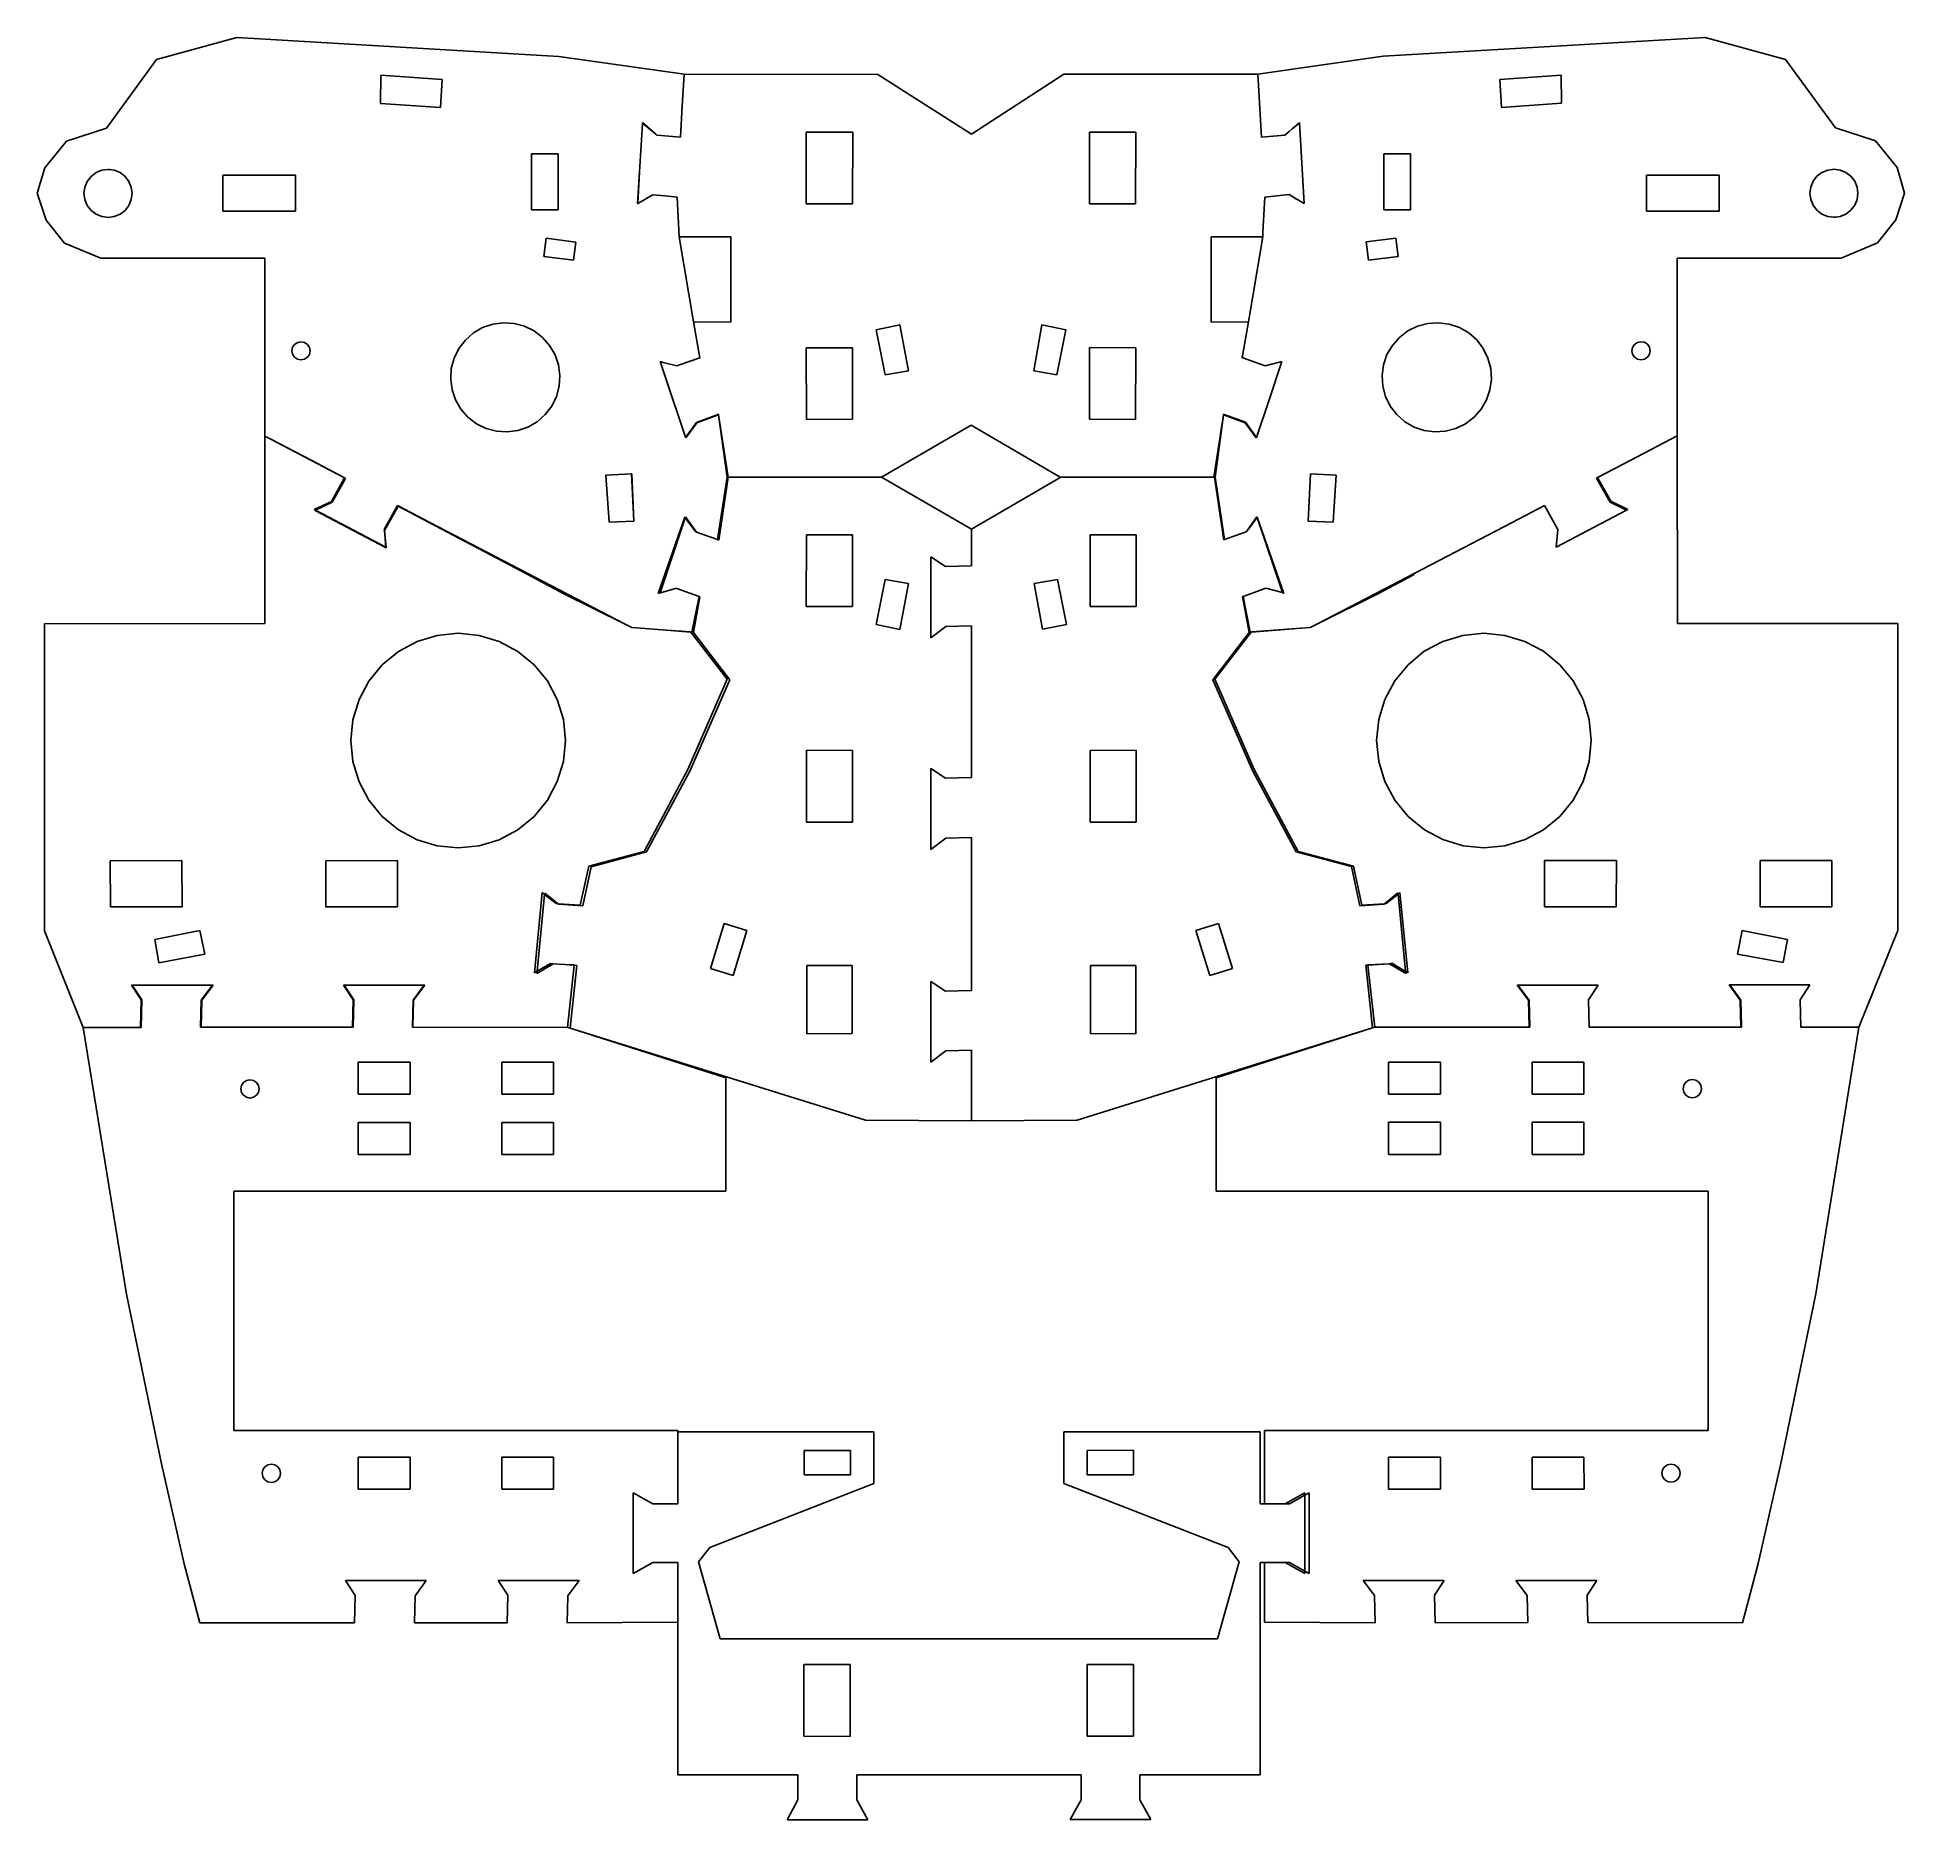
# Model space of a CAD drawing. Extents: x -230 to 80, y -158 to 138.
import ezdxf

# ---------------------------------------------------------------- set-up
doc = ezdxf.new("R2010")
doc.units = 0
doc.layers.get('0').update_dxf_attribs({"linetype": 'CONTINUOUS'})

msp = doc.modelspace()

# ---------------------------------------------------------------- linework, layer by layer
for p, q in [((-210.62, 134.59), (-197.27, 138.26)), ((-143.73, 135.11), (-197.27, 138.26)), ((-6.67, 135.12), (46.86, 138.27)), ((46.86, 138.27), (60.21, 134.61)), ((-210.62, 134.59), (-218.97, 123.18)), ((-122.91, 132.13), (-143.73, 135.11)), ((-27.49, 132.13), (-6.67, 135.12)), ((68.57, 123.2), (60.21, 134.61)), ((-173.38, 127.29), (-173.32, 131.97)), ((-173.32, 131.97), (-163.13, 131.25)), ((-163.4, 126.6), (-163.13, 131.25)), ((-123.2, 126.89), (-122.91, 132.09)), ((-90.68, 132.12), (-122.91, 132.13)), ((-122.91, 132.13), (-122.91, 132.09)), ((-75.13, 122.19), (-90.68, 132.12)), ((-75.13, 122.19), (-59.74, 132.13)), ((-27.49, 132.13), (-59.74, 132.13)), ((-27.49, 132.13), (-26.92, 121.65)), ((22.92, 131.98), (12.72, 131.26)), ((12.72, 131.26), (12.99, 126.61)), ((22.98, 127.3), (22.92, 131.98)), ((12.99, 126.61), (22.98, 127.3)), ((-163.4, 126.6), (-173.38, 127.29)), ((-123.2, 126.89), (-123.5, 121.65)), ((-225.62, 121.03), (-218.97, 123.18)), ((-130.3, 115.88), (-129.81, 123.91)), ((-129.8, 124.09), (-129.83, 124.05)), ((-129.83, 124.05), (-129.8, 124.02)), ((-129.81, 123.91), (-129.8, 124.02)), ((-129.8, 124.02), (-129.8, 124.09)), ((-127.6, 122.17), (-129.8, 124.09)), ((-127.6, 122.17), (-129.8, 124.02)), ((-127.42, 122.02), (-127.6, 122.17)), ((-127.42, 122.02), (-127.4, 121.99)), ((-127.4, 121.99), (-123.5, 121.65)), ((-102.6, 122.49), (-94.84, 122.49)), ((-102.59, 110.56), (-102.6, 122.49)), ((-94.91, 110.59), (-94.84, 122.49)), ((-55.51, 110.59), (-55.5, 122.51)), ((-55.5, 122.51), (-47.82, 122.49)), ((-47.83, 110.56), (-47.82, 122.49)), ((-26.92, 121.65), (-24.96, 121.82)), ((-24.96, 121.82), (-22.99, 122.03)), ((-24.96, 121.82), (-23.01, 122)), ((-23.01, 122), (-22.99, 122.03)), ((-22.99, 122.03), (-22.28, 122.63)), ((-22.28, 122.63), (-21.81, 123.05)), ((-21.81, 123.05), (-20.6, 124.04)), ((-20.6, 124.04), (-20.61, 124.1)), ((-19.78, 110.63), (-20.6, 124.04)), ((68.57, 123.2), (75.21, 121.05)), ((-229.21, 116.58), (-225.62, 121.03)), ((-148.27, 118.89), (-143.86, 118.89)), ((-148.27, 118.89), (-148.27, 109.6)), ((-143.86, 118.89), (-143.86, 109.6)), ((-2.13, 118.89), (-6.54, 118.89)), ((-6.54, 109.6), (-6.54, 118.89)), ((-2.13, 118.89), (-2.13, 109.6)), ((75.21, 121.05), (78.81, 116.6)), ((-229.21, 116.58), (-230.45, 112.35)), ((-222.15, 114.32), (-221.51, 115.14)), ((-221.51, 115.14), (-220.69, 115.78)), ((-220.69, 115.78), (-219.72, 116.18)), ((-219.72, 116.18), (-218.69, 116.32)), ((-218.69, 116.32), (-218.43, 116.27)), ((-218.43, 116.27), (-217.65, 116.18)), ((-217.65, 116.18), (-216.69, 115.78)), ((-216.69, 115.78), (-215.86, 115.14)), ((-215.86, 115.14), (-215.22, 114.32)), ((-199.6, 115.33), (-187.51, 115.33)), ((-199.6, 109.37), (-199.6, 115.33)), ((-187.51, 109.38), (-187.51, 115.33)), ((-130.65, 110.62), (-130.3, 115.88)), ((-130.3, 115.88), (-130.62, 110.63)), ((37.11, 115.35), (37.11, 109.39)), ((49.2, 115.35), (37.11, 115.35)), ((49.2, 109.39), (49.2, 115.35)), ((64.82, 114.34), (65.45, 115.16)), ((65.45, 115.16), (66.28, 115.8)), ((66.28, 115.8), (67.25, 116.2)), ((67.25, 116.2), (68.03, 116.29)), ((68.03, 116.29), (68.28, 116.34)), ((68.28, 116.34), (69.32, 116.2)), ((69.32, 116.2), (70.28, 115.8)), ((70.28, 115.8), (71.11, 115.16)), ((71.11, 115.16), (71.75, 114.34)), ((80.04, 112.37), (78.81, 116.6)), ((-228.98, 107.88), (-230.45, 112.35)), ((-222.69, 112.32), (-222.55, 113.35)), ((-222.55, 111.28), (-222.69, 112.32)), ((-222.55, 113.35), (-222.15, 114.32)), ((-215.22, 114.32), (-214.82, 113.35)), ((-214.82, 113.35), (-214.69, 112.32)), ((-214.69, 112.32), (-214.82, 111.28)), ((-128.1, 112.1), (-130.62, 110.63)), ((-128.1, 112.1), (-126.08, 111.91)), ((-126.08, 111.91), (-124.07, 111.72)), ((-24.33, 111.92), (-26.34, 111.72)), ((-24.33, 111.92), (-22.32, 112.11)), ((-22.32, 112.11), (-21.05, 111.37)), ((64.28, 112.34), (64.42, 113.37)), ((64.42, 111.3), (64.28, 112.34)), ((64.42, 113.37), (64.82, 114.34)), ((71.75, 114.34), (72.15, 113.37)), ((72.15, 113.37), (72.28, 112.34)), ((72.28, 112.34), (72.15, 111.3)), ((80.04, 112.37), (78.58, 107.9)), ((-222.15, 110.32), (-222.55, 111.28)), ((-221.51, 109.49), (-222.15, 110.32)), ((-220.68, 108.85), (-221.51, 109.49)), ((-219.72, 108.45), (-220.68, 108.85)), ((-216.68, 108.85), (-217.65, 108.45)), ((-215.86, 109.49), (-216.68, 108.85)), ((-215.22, 110.32), (-215.86, 109.49)), ((-214.82, 111.28), (-215.22, 110.32)), ((-187.51, 109.38), (-199.6, 109.37)), ((-143.86, 109.6), (-148.27, 109.6)), ((-130.62, 110.63), (-130.65, 110.62)), ((-123.7, 105.07), (-124.07, 111.72)), ((-102.59, 110.56), (-94.91, 110.59)), ((-47.83, 110.56), (-55.51, 110.59)), ((-26.66, 105.85), (-26.34, 111.72)), ((-21.05, 111.37), (-21.02, 111.35)), ((-19.78, 110.63), (-21.02, 111.35)), ((-6.54, 109.6), (-2.13, 109.6)), ((37.11, 109.39), (49.2, 109.39)), ((64.82, 110.34), (64.42, 111.3)), ((65.46, 109.51), (64.82, 110.34)), ((66.28, 108.87), (65.46, 109.51)), ((67.25, 108.47), (66.28, 108.87)), ((70.28, 108.87), (69.32, 108.47)), ((71.11, 109.51), (70.28, 108.87)), ((71.75, 110.34), (71.11, 109.51)), ((72.15, 111.3), (71.75, 110.34)), ((-225.92, 104.05), (-228.98, 107.88)), ((-218.94, 108.36), (-219.72, 108.45)), ((-218.68, 108.32), (-218.94, 108.36)), ((-217.65, 108.45), (-218.68, 108.32)), ((-26.68, 105.36), (-26.66, 105.85)), ((68.28, 108.34), (67.25, 108.47)), ((68.54, 108.38), (68.28, 108.34)), ((69.32, 108.47), (68.54, 108.38)), ((78.58, 107.9), (75.52, 104.07)), ((-219.87, 101.55), (-225.92, 104.05)), ((-145.86, 104.86), (-146.24, 101.84)), ((-140.92, 104.23), (-145.86, 104.86)), ((-141.3, 101.19), (-140.92, 104.23)), ((-123.7, 105.07), (-115.16, 105.08)), ((-121.33, 90.96), (-123.7, 105.07)), ((-115.16, 90.92), (-115.16, 105.08)), ((-35.25, 105.09), (-26.7, 105.08)), ((-35.25, 90.93), (-35.25, 105.09)), ((-29.06, 90.96), (-26.7, 105.08)), ((-26.7, 105.08), (-26.68, 105.36)), ((-4.54, 104.86), (-9.48, 104.24)), ((-9.48, 104.24), (-9.1, 101.19)), ((-4.54, 104.86), (-4.16, 101.85)), ((75.52, 104.07), (69.47, 101.57)), ((-219.87, 101.55), (-192.64, 101.56)), ((-192.64, 71.97), (-192.64, 101.56)), ((-146.24, 101.84), (-141.3, 101.19)), ((-4.16, 101.85), (-9.1, 101.19)), ((42.24, 101.57), (42.24, 71.99)), ((69.47, 101.57), (42.24, 101.57)), ((-156.4, 90), (-154.72, 90.57)), ((-154.72, 90.57), (-152.95, 90.81)), ((-151.17, 90.7), (-152.95, 90.81)), ((-149.45, 90.24), (-151.17, 90.7)), ((-147.85, 89.45), (-149.45, 90.24)), ((-120.27, 84.99), (-121.33, 90.96)), ((-115.16, 90.92), (-121.33, 90.96)), ((-90.98, 89.62), (-87.01, 90.44)), ((-85.62, 82.83), (-87.01, 90.44)), ((-64.78, 82.83), (-63.4, 90.45)), ((-59.43, 89.62), (-63.4, 90.45)), ((-35.25, 90.93), (-29.06, 90.96)), ((-30.08, 85.32), (-29.06, 90.96)), ((-0.95, 90.25), (-2.55, 89.46)), ((0.77, 90.7), (-0.95, 90.25)), ((2.55, 90.82), (0.77, 90.7)), ((4.32, 90.58), (2.55, 90.82)), ((6.01, 90.01), (4.32, 90.58)), ((-188, 86.72), (-187.66, 87.21)), ((-187.66, 87.21), (-187.16, 87.54)), ((-187.16, 87.54), (-186.58, 87.65)), ((-186, 87.52), (-186.58, 87.65)), ((-185.51, 87.19), (-186, 87.52)), ((-185.18, 86.7), (-185.51, 87.19)), ((-160.37, 86.51), (-159.28, 87.93)), ((-159.28, 87.93), (-157.95, 89.11)), ((-157.95, 89.11), (-156.4, 90)), ((-146.43, 88.37), (-147.85, 89.45)), ((-145.26, 87.03), (-146.43, 88.37)), ((-144.36, 85.49), (-145.26, 87.03)), ((-89.46, 82.13), (-90.98, 89.62)), ((-60.95, 82.13), (-59.43, 89.62)), ((-5.14, 87.04), (-6.03, 85.5)), ((-3.96, 88.38), (-5.14, 87.04)), ((-2.55, 89.46), (-3.96, 88.38)), ((7.55, 89.11), (6.01, 90.01)), ((8.89, 87.94), (7.55, 89.11)), ((9.97, 86.52), (8.89, 87.94)), ((35.11, 87.2), (34.79, 86.71)), ((35.6, 87.54), (35.11, 87.2)), ((36.18, 87.66), (35.6, 87.54)), ((36.77, 87.55), (36.18, 87.66)), ((37.26, 87.23), (36.77, 87.55)), ((37.6, 86.74), (37.26, 87.23)), ((-188.12, 86.14), (-188, 86.72)), ((-188.12, 86.14), (-188.01, 85.56)), ((-188.01, 85.56), (-187.68, 85.06)), ((-187.68, 85.06), (-187.19, 84.74)), ((-186.61, 84.62), (-187.19, 84.74)), ((-186.61, 84.62), (-186.03, 84.74)), ((-186.03, 84.74), (-185.53, 85.07)), ((-185.53, 85.07), (-185.2, 85.55)), ((-185.2, 85.55), (-185.07, 86.13)), ((-185.07, 86.13), (-185.18, 86.7)), ((-161.61, 83.19), (-161.15, 84.91)), ((-161.15, 84.91), (-160.37, 86.51)), ((-143.79, 83.8), (-144.36, 85.49)), ((-126.87, 84.34), (-126.4, 84.22)), ((-124.76, 78.02), (-126.87, 84.34)), ((-126.37, 84.21), (-126.4, 84.22)), ((-124.12, 83.62), (-126.37, 84.21)), ((-124.09, 83.63), (-126.37, 84.21)), ((-123.65, 83.79), (-120.27, 84.99)), ((-102.59, 86.64), (-94.92, 86.66)), ((-102.58, 74.71), (-102.59, 86.64)), ((-94.9, 74.75), (-94.92, 86.66)), ((-55.5, 74.75), (-55.49, 86.67)), ((-55.49, 86.67), (-47.82, 86.65)), ((-47.83, 74.72), (-47.82, 86.65)), ((-30.14, 85), (-30.08, 85.32)), ((-30.14, 85), (-26.3, 83.63)), ((-26.3, 83.63), (-25.21, 83.91)), ((-25.64, 78), (-23.5, 84.35)), ((-25.64, 78), (-23.54, 84.34)), ((-25.18, 83.92), (-25.21, 83.91)), ((-25.18, 83.92), (-23.54, 84.34)), ((-23.54, 84.34), (-23.5, 84.35)), ((-6.03, 85.5), (-6.61, 83.81)), ((10.76, 84.92), (9.97, 86.52)), ((11.22, 83.2), (10.76, 84.92)), ((34.79, 86.71), (34.68, 86.14)), ((34.68, 86.14), (34.8, 85.57)), ((34.8, 85.57), (35.13, 85.08)), ((35.13, 85.08), (35.63, 84.75)), ((35.63, 84.75), (36.22, 84.64)), ((36.22, 84.64), (36.8, 84.75)), ((37.29, 85.08), (36.8, 84.75)), ((37.61, 85.57), (37.29, 85.08)), ((37.72, 86.16), (37.6, 86.74)), ((37.72, 86.16), (37.61, 85.57)), ((-161.72, 81.41), (-161.61, 83.19)), ((-161.49, 79.65), (-161.72, 81.41)), ((-143.55, 82.04), (-143.79, 83.8)), ((-143.67, 80.26), (-143.55, 82.04)), ((-124.12, 83.62), (-124.09, 83.63)), ((-124.09, 83.63), (-123.81, 83.73)), ((-123.81, 83.73), (-123.65, 83.79)), ((-89.46, 82.13), (-85.62, 82.83)), ((-60.95, 82.13), (-64.78, 82.83)), ((-6.61, 83.81), (-6.84, 82.04)), ((-6.84, 82.04), (-6.73, 80.26)), ((11.09, 79.65), (11.33, 81.42)), ((11.33, 81.42), (11.22, 83.2)), ((-160.91, 77.96), (-161.49, 79.65)), ((-160.02, 76.42), (-160.91, 77.96)), ((-144.91, 76.94), (-144.12, 78.54)), ((-144.12, 78.54), (-143.67, 80.26)), ((-124.44, 77.06), (-124.76, 78.02)), ((-25.64, 78), (-27.75, 71.73)), ((-6.73, 80.26), (-6.27, 78.54)), ((-6.27, 78.54), (-5.48, 76.94)), ((9.63, 76.43), (10.52, 77.97)), ((10.52, 77.97), (11.09, 79.65)), ((-158.84, 75.08), (-160.02, 76.42)), ((-157.43, 74), (-158.84, 75.08)), ((-147.33, 74.34), (-145.99, 75.52)), ((-145.99, 75.52), (-144.91, 76.94)), ((-124.33, 76.74), (-124.44, 77.06)), ((-122.66, 71.79), (-124.33, 76.74)), ((-120.85, 74.24), (-117.14, 75.59)), ((-120.78, 74.17), (-117.16, 75.5)), ((-117.16, 75.5), (-117.14, 75.59)), ((-115.77, 65.1), (-117.16, 75.5)), ((-115.59, 65.13), (-117.16, 75.5)), ((-102.58, 74.71), (-94.9, 74.75)), ((-55.5, 74.75), (-47.83, 74.72)), ((-34.82, 65.13), (-33.24, 75.5)), ((-34.62, 65.1), (-33.24, 75.5)), ((-29.56, 74.25), (-33.27, 75.6)), ((-33.24, 75.5), (-33.27, 75.6)), ((-33.24, 75.5), (-29.62, 74.18)), ((-5.48, 76.94), (-4.4, 75.53)), ((-4.4, 75.53), (-3.06, 74.35)), ((7.03, 74), (8.45, 75.09)), ((8.45, 75.09), (9.63, 76.43)), ((-192.64, 71.97), (-191.72, 71.49)), ((-192.63, 40.77), (-192.64, 71.97)), ((-184.93, 67.95), (-191.72, 71.49)), ((-191.72, 71.49), (-179.38, 65.01)), ((-155.83, 73.21), (-157.43, 74)), ((-154.1, 72.75), (-155.83, 73.21)), ((-152.33, 72.64), (-154.1, 72.75)), ((-152.33, 72.64), (-150.56, 72.87)), ((-150.56, 72.87), (-148.87, 73.45)), ((-148.87, 73.45), (-147.33, 74.34)), ((-122.65, 71.74), (-122.66, 71.79)), ((-122.65, 71.72), (-122.66, 71.79)), ((-122.65, 71.74), (-120.85, 74.24)), ((-122.62, 71.66), (-122.65, 71.74)), ((-122.65, 71.74), (-122.65, 71.72)), ((-122.62, 71.66), (-120.78, 74.17)), ((-75.2, 73.8), (-90.06, 65.13)), ((-75.2, 73.8), (-60.35, 65.13)), ((-29.62, 74.18), (-27.78, 71.66)), ((-27.75, 71.73), (-29.56, 74.25)), ((-27.78, 71.66), (-27.75, 71.73)), ((-3.06, 74.35), (-1.52, 73.46)), ((-1.52, 73.46), (0.17, 72.88)), ((0.17, 72.88), (1.93, 72.65)), ((1.93, 72.65), (3.71, 72.76)), ((3.71, 72.76), (5.43, 73.22)), ((5.43, 73.22), (7.03, 74)), ((34.53, 67.97), (42.24, 71.99)), ((42.24, 71.99), (42.25, 40.78)), ((-184.93, 67.95), (-179.38, 65.01)), ((-135.39, 57.63), (-135.94, 65.44)), ((-135.91, 65.44), (-135.94, 65.44)), ((-135.91, 65.44), (-131.66, 65.69)), ((-135.39, 57.63), (-135.91, 65.44)), ((-131.66, 65.69), (-131.24, 57.82)), ((-131.61, 65.69), (-131.66, 65.69)), ((-131.61, 65.69), (-131.24, 57.82)), ((-18.74, 65.69), (-19.15, 57.82)), ((-14.49, 65.44), (-18.74, 65.69)), ((-15, 57.63), (-14.49, 65.44)), ((28.98, 65.05), (34.53, 67.97)), ((-181.56, 61.1), (-179.38, 65.01)), ((-181.45, 60.94), (-179.22, 64.93)), ((-179.22, 64.93), (-179.38, 65.01)), ((-117.35, 54.74), (-115.77, 65.1)), ((-117.14, 54.66), (-115.59, 65.13)), ((-115.59, 65.13), (-90.06, 65.13)), ((-75.12, 56.46), (-90.06, 65.13)), ((-75.12, 56.46), (-60.25, 65.13)), ((-60.25, 65.13), (-60.35, 65.13)), ((-60.25, 65.13), (-34.82, 65.13)), ((-34.72, 65.13), (-34.82, 65.13)), ((-33.16, 54.67), (-34.72, 65.13)), ((-33.05, 54.74), (-34.62, 65.1)), ((28.98, 65.05), (28.82, 64.94)), ((28.82, 64.94), (31.06, 60.95)), ((31.17, 61.12), (28.98, 65.05)), ((-184.39, 59.74), (-181.56, 61.1)), ((-184.39, 59.74), (-184.17, 59.63)), ((-184.24, 59.59), (-184.17, 59.63)), ((-184.24, 59.59), (-172.43, 53.37)), ((-184.17, 59.63), (-181.45, 60.94)), ((-172.48, 53.49), (-184.17, 59.63)), ((-172.77, 56.42), (-170.54, 60.4)), ((-172.71, 56.27), (-170.47, 60.28)), ((-170.54, 60.4), (-165.17, 57.58)), ((-148.9, 48.92), (-170.47, 60.28)), ((20.15, 60.41), (14.78, 57.59)), ((20.15, 60.41), (22.38, 56.43)), ((33.78, 59.64), (22.11, 53.51)), ((31.06, 60.95), (33.78, 59.64)), ((34, 59.76), (31.17, 61.12)), ((34, 59.76), (33.78, 59.64)), ((-172.71, 56.27), (-172.77, 56.42)), ((-172.43, 53.37), (-172.71, 56.27)), ((-172.48, 53.49), (-172.71, 56.27)), ((-165.17, 57.58), (-132.8, 40.73)), ((-135.39, 57.63), (-131.24, 57.82)), ((-127.21, 45.8), (-122.8, 58.45)), ((-126.87, 45.91), (-122.71, 58.34)), ((-122.71, 58.34), (-122.8, 58.45)), ((-122.71, 58.34), (-122.65, 58.54)), ((-122.71, 58.34), (-121.02, 56.07)), ((-122.65, 58.54), (-120.85, 56)), ((-121.02, 56.07), (-120.85, 56)), ((-117.35, 54.74), (-120.85, 56)), ((-75.12, 56.46), (-75.12, 50.39)), ((-33.05, 54.74), (-29.45, 56.02)), ((-29.45, 56.02), (-29.43, 56.05)), ((-29.43, 56.05), (-29.37, 56.07)), ((-29.37, 56.07), (-29.36, 56.15)), ((-29.36, 56.15), (-27.65, 58.54)), ((-27.61, 58.43), (-29.36, 56.15)), ((-27.65, 58.54), (-27.61, 58.43)), ((-27.61, 58.43), (-27.6, 58.46)), ((-23.43, 45.92), (-27.61, 58.43)), ((-23.18, 45.8), (-27.6, 58.46)), ((-19.15, 57.82), (-15, 57.63)), ((-17.59, 40.74), (14.78, 57.59)), ((22.11, 53.51), (22.37, 56.35)), ((22.37, 56.35), (22.38, 56.43)), ((-117.14, 54.66), (-117.35, 54.74)), ((-102.59, 43.61), (-102.58, 55.54)), ((-102.58, 55.54), (-94.9, 55.51)), ((-94.91, 43.59), (-94.9, 55.51)), ((-47.72, 55.55), (-55.4, 55.52)), ((-55.4, 55.52), (-55.39, 43.6)), ((-47.71, 43.62), (-47.72, 55.55)), ((-33.16, 54.67), (-33.05, 54.74)), ((-81.89, 51.88), (-81.89, 38.43)), ((-79.43, 50.27), (-81.89, 51.88)), ((-75.12, 50.39), (-79.43, 50.27)), ((-142.92, 45.75), (-148.9, 48.92)), ((-126.03, 46.13), (-124.17, 46.64)), ((-124.17, 46.64), (-124.13, 46.63)), ((-120.42, 45.26), (-124.13, 46.63)), ((-90.97, 40.64), (-89.46, 48.13)), ((-85.62, 47.43), (-89.46, 48.13)), ((-87.01, 39.81), (-85.62, 47.43)), ((-60.84, 48.13), (-64.68, 47.43)), ((-64.68, 47.43), (-63.29, 39.82)), ((-59.33, 40.64), (-60.84, 48.13)), ((-26.18, 46.64), (-28.11, 45.95)), ((-23.43, 45.92), (-26.18, 46.64)), ((-1.49, 48.93), (-7.47, 45.76)), ((-132.8, 40.73), (-142.92, 45.75)), ((-127.21, 45.8), (-126.87, 45.91)), ((-126.87, 45.91), (-126.03, 46.13)), ((-121.61, 39.32), (-120.42, 45.26)), ((-121.34, 39.28), (-120.27, 45.25)), ((-120.27, 45.25), (-120.42, 45.26)), ((-94.91, 43.59), (-102.59, 43.61)), ((-55.39, 43.6), (-47.71, 43.62)), ((-29.97, 45.27), (-30.03, 45.26)), ((-30.03, 45.26), (-28.96, 39.29)), ((-29.97, 45.27), (-28.11, 45.95)), ((-28.78, 39.33), (-29.97, 45.27)), ((-23.43, 45.92), (-23.18, 45.8)), ((-7.47, 45.76), (-17.59, 40.74)), ((-229.28, 40.76), (-192.63, 40.77)), ((-229.28, 40.76), (-229.28, -10.3)), ((-132.8, 40.73), (-131.6, 40.11)), ((-87.01, 39.81), (-90.97, 40.64)), ((-79.36, 40.31), (-75.12, 40.42)), ((-75.12, 40.42), (-75.11, 15.17)), ((-63.29, 39.82), (-59.33, 40.64)), ((-18.79, 40.11), (-17.59, 40.74)), ((78.89, 40.79), (42.25, 40.78)), ((78.9, -10.28), (78.89, 40.79)), ((-170.38, 36.15), (-167.3, 37.8)), ((-163.95, 38.81), (-167.3, 37.8)), ((-163.95, 38.81), (-160.47, 39.16)), ((-156.99, 38.81), (-160.47, 39.16)), ((-153.64, 37.8), (-156.99, 38.81)), ((-150.56, 36.15), (-153.64, 37.8)), ((-131.52, 40.1), (-131.6, 40.11)), ((-126.56, 39.71), (-131.52, 40.1)), ((-126.56, 39.71), (-121.86, 39.43)), ((-126.56, 39.71), (-121.79, 39.34)), ((-121.86, 39.43), (-121.79, 39.34)), ((-115.74, 31.52), (-121.79, 39.34)), ((-121.61, 39.32), (-121.79, 39.34)), ((-115.29, 31.43), (-121.34, 39.28)), ((-79.36, 40.31), (-81.89, 38.43)), ((-28.96, 39.29), (-35.01, 31.43)), ((-34.64, 31.52), (-28.6, 39.34)), ((-28.78, 39.33), (-28.6, 39.34)), ((-18.87, 40.1), (-28.6, 39.34)), ((-28.6, 39.34), (-28.52, 39.43)), ((-28.52, 39.43), (-18.87, 40.1)), ((-18.87, 40.1), (-18.79, 40.11)), ((3.26, 37.81), (0.17, 36.16)), ((3.26, 37.81), (6.6, 38.82)), ((10.08, 39.16), (6.6, 38.82)), ((13.57, 38.82), (10.08, 39.16)), ((16.91, 37.81), (13.57, 38.82)), ((20, 36.16), (16.91, 37.81)), ((-173.09, 33.93), (-170.38, 36.15)), ((-147.86, 33.93), (-150.56, 36.15)), ((0.17, 36.16), (-2.53, 33.94)), ((22.7, 33.94), (20, 36.16)), ((-175.31, 31.22), (-176.96, 28.14)), ((-173.09, 33.93), (-175.31, 31.22)), ((-145.64, 31.23), (-147.86, 33.93)), ((-143.99, 28.14), (-145.64, 31.23)), ((-122.28, 16.52), (-115.74, 31.52)), ((-121.94, 16.23), (-115.29, 31.43)), ((-35.01, 31.43), (-28.36, 16.24)), ((-28.11, 16.52), (-34.64, 31.52)), ((-4.75, 31.23), (-6.4, 28.15)), ((-2.53, 33.94), (-4.75, 31.23)), ((24.92, 31.24), (22.7, 33.94)), ((26.57, 28.15), (24.92, 31.24)), ((-177.97, 24.79), (-176.96, 28.14)), ((-142.97, 24.8), (-143.99, 28.14)), ((-7.41, 24.8), (-6.4, 28.15)), ((27.59, 24.8), (26.57, 28.15)), ((-178.31, 21.31), (-177.97, 24.79)), ((-142.63, 21.31), (-142.97, 24.8)), ((-7.41, 24.8), (-7.76, 21.32)), ((27.93, 21.32), (27.59, 24.8)), ((-178.31, 21.31), (-177.97, 17.83)), ((-142.97, 17.83), (-142.63, 21.31)), ((-102.58, 7.77), (-102.57, 19.7)), ((-94.9, 19.67), (-102.57, 19.7)), ((-94.91, 7.75), (-94.9, 19.67)), ((-47.72, 19.7), (-55.4, 19.67)), ((-55.4, 19.67), (-55.38, 7.75)), ((-47.71, 7.77), (-47.72, 19.7)), ((-7.41, 17.84), (-7.76, 21.32)), ((27.59, 17.84), (27.93, 21.32)), ((-177.97, 17.83), (-176.95, 14.48)), ((-143.99, 14.49), (-142.97, 17.83)), ((-129.56, 2.89), (-122.28, 16.52)), ((-129.15, 2.79), (-121.94, 16.23)), ((-81.89, 16.67), (-81.89, 3.21)), ((-79.42, 15.05), (-81.89, 16.67)), ((-28.36, 16.24), (-21.14, 2.8)), ((-20.82, 2.89), (-28.11, 16.52)), ((-7.41, 17.84), (-6.4, 14.49)), ((26.57, 14.5), (27.59, 17.84)), ((-176.95, 14.48), (-175.31, 11.4)), ((-145.63, 11.4), (-143.99, 14.49)), ((-75.11, 15.17), (-79.42, 15.05)), ((-6.4, 14.49), (-4.75, 11.41)), ((24.92, 11.41), (26.57, 14.5)), ((-175.31, 11.4), (-173.09, 8.69)), ((-147.85, 8.7), (-145.63, 11.4)), ((-2.53, 8.7), (-4.75, 11.41)), ((22.7, 8.71), (24.92, 11.41)), ((-170.38, 6.48), (-173.09, 8.69)), ((-170.38, 6.48), (-167.3, 4.83)), ((-153.64, 4.83), (-150.56, 6.48)), ((-150.56, 6.48), (-147.85, 8.7)), ((-94.91, 7.75), (-102.58, 7.77)), ((-55.38, 7.75), (-47.71, 7.77)), ((0.18, 6.49), (-2.53, 8.7)), ((0.18, 6.49), (3.26, 4.84)), ((16.92, 4.84), (20, 6.49)), ((20, 6.49), (22.7, 8.71)), ((-163.95, 3.81), (-167.3, 4.83)), ((-160.47, 3.47), (-163.95, 3.81)), ((-160.47, 3.47), (-156.99, 3.81)), ((-156.99, 3.81), (-153.64, 4.83)), ((-79.36, 5.09), (-81.89, 3.21)), ((-75.11, 5.2), (-79.36, 5.09)), ((-75.11, 5.2), (-75.11, -20.22)), ((3.26, 4.84), (6.61, 3.82)), ((10.09, 3.48), (6.61, 3.82)), ((10.09, 3.48), (13.57, 3.82)), ((13.57, 3.82), (16.92, 4.84)), ((-206.4, 1.35), (-218.33, 1.33)), ((-218.3, -6.34), (-218.33, 1.33)), ((-206.38, -6.33), (-206.4, 1.35)), ((-170.56, 1.35), (-182.49, 1.34)), ((-182.49, 1.34), (-182.46, -6.34)), ((-170.54, -6.33), (-170.56, 1.35)), ((-140.18, -6.07), (-138.77, 0.43)), ((-139.76, -6.16), (-138.35, 0.34)), ((-138.77, 0.43), (-129.56, 2.89)), ((-138.35, 0.34), (-129.15, 2.79)), ((-21.14, 2.8), (-11.94, 0.35)), ((-11.61, 0.44), (-20.82, 2.89)), ((-11.94, 0.35), (-10.53, -6.15)), ((-10.2, -6.06), (-11.61, 0.44)), ((20.18, 1.36), (20.16, -6.31)), ((20.18, 1.36), (32.11, 1.35)), ((32.08, -6.33), (32.11, 1.35)), ((56.02, 1.37), (56, -6.31)), ((56.02, 1.37), (67.95, 1.35)), ((67.92, -6.32), (67.95, 1.35)), ((-147.8, -17.33), (-146.5, -3.95)), ((-147.35, -17.06), (-146.1, -4.27)), ((-146.1, -4.27), (-146.5, -3.95)), ((-146.1, -4.27), (-146.08, -4.04)), ((-144.19, -5.8), (-146.1, -4.27)), ((-143.86, -5.82), (-146.08, -4.04)), ((-143.86, -5.82), (-144.19, -5.8)), ((-143.78, -5.89), (-143.86, -5.82)), ((-140.18, -6.07), (-143.86, -5.82)), ((-143.78, -5.89), (-139.76, -6.16)), ((-10.53, -6.15), (-6.51, -5.87)), ((-10.2, -6.06), (-6.43, -5.81)), ((-6.51, -5.87), (-6.43, -5.81)), ((-6.43, -5.81), (-4.21, -4.02)), ((-6.18, -5.79), (-6.43, -5.81)), ((-4.19, -4.2), (-6.18, -5.79)), ((-4.21, -4.02), (-4.19, -4.2)), ((-4.19, -4.2), (-3.88, -3.95)), ((-2.93, -17.11), (-4.19, -4.2)), ((-2.57, -17.32), (-3.88, -3.95)), ((-206.38, -6.33), (-218.3, -6.34)), ((-170.54, -6.33), (-182.46, -6.34)), ((-116.23, -9.12), (-118.54, -16.59)), ((-112.45, -10.29), (-116.23, -9.12)), ((-34.05, -9.11), (-37.84, -10.28)), ((-34.05, -9.11), (-31.74, -16.58)), ((20.16, -6.31), (32.08, -6.33)), ((56, -6.31), (67.92, -6.32)), ((-222.8, -26.38), (-229.28, -10.3)), ((-210.92, -11.78), (-203.43, -10.27)), ((-210.22, -15.62), (-210.92, -11.78)), ((-202.6, -14.23), (-203.43, -10.27)), ((-114.77, -17.75), (-112.45, -10.29)), ((-35.51, -17.75), (-37.84, -10.28)), ((52.23, -14.22), (53.05, -10.25)), ((60.54, -11.77), (53.05, -10.25)), ((59.84, -15.6), (60.54, -11.77)), ((72.42, -26.35), (78.9, -10.28)), ((-210.22, -15.62), (-202.6, -14.23)), ((59.84, -15.6), (52.23, -14.22)), ((-147.8, -17.33), (-147.35, -17.06)), ((-144.69, -15.8), (-147.39, -17.42)), ((-147.39, -17.42), (-147.35, -17.06)), ((-147.35, -17.06), (-145.14, -15.73)), ((-145.14, -15.73), (-144.69, -15.8)), ((-142.73, -15.94), (-144.69, -15.8)), ((-142.73, -15.94), (-141.19, -16.05)), ((-142.73, -15.94), (-141.18, -16)), ((-142.29, -26.38), (-141.19, -16.05)), ((-141.85, -26.49), (-140.76, -16.08)), ((-141.18, -16), (-141.19, -16.05)), ((-140.76, -16.08), (-141.19, -16.05)), ((-114.77, -17.75), (-118.54, -16.59)), ((-102.51, -27.46), (-102.51, -16.11)), ((-94.95, -16.11), (-102.51, -16.11)), ((-94.95, -27.4), (-94.95, -16.11)), ((-55.34, -16.11), (-55.34, -27.4)), ((-47.78, -16.11), (-55.34, -16.11)), ((-47.78, -27.45), (-47.78, -16.11)), ((-35.51, -17.75), (-31.74, -16.58)), ((-9.53, -16.06), (-9.19, -16.04)), ((-9.53, -16.06), (-8.43, -26.47)), ((-9.2, -15.99), (-5.59, -15.79)), ((-9.19, -16.04), (-9.2, -15.99)), ((-5.59, -15.79), (-9.19, -16.04)), ((-8.08, -26.37), (-9.19, -16.04)), ((-5.59, -15.79), (-5.24, -15.72)), ((-2.9, -17.41), (-5.59, -15.79)), ((-5.24, -15.72), (-2.93, -17.11)), ((-2.57, -17.32), (-2.93, -17.11)), ((-2.93, -17.11), (-2.9, -17.41)), ((-213.16, -21.82), (-214.78, -19.35)), ((-214.78, -19.35), (-214.67, -19.35)), ((-214.67, -19.35), (-213.05, -21.82)), ((-214.67, -19.35), (-201.33, -19.35)), ((-201.33, -19.35), (-203.2, -21.88)), ((-203.1, -21.88), (-201.22, -19.35)), ((-201.33, -19.35), (-201.22, -19.35)), ((-177.94, -21.81), (-179.56, -19.35)), ((-179.56, -19.35), (-179.45, -19.35)), ((-179.45, -19.35), (-177.83, -21.81)), ((-179.45, -19.35), (-166.11, -19.35)), ((-166.11, -19.35), (-167.98, -21.87)), ((-167.88, -21.87), (-166, -19.35)), ((-166.11, -19.35), (-166, -19.35)), ((-81.88, -18.73), (-81.88, -32.18)), ((-79.42, -20.34), (-81.88, -18.73)), ((-75.11, -20.22), (-79.42, -20.34)), ((17.5, -21.86), (15.63, -19.34)), ((15.73, -19.34), (15.63, -19.34)), ((17.61, -21.86), (15.73, -19.34)), ((15.73, -19.34), (29.08, -19.34)), ((27.46, -21.8), (29.08, -19.34)), ((50.84, -19.33), (52.72, -21.86)), ((50.95, -19.33), (50.84, -19.33)), ((50.95, -19.33), (64.29, -19.33)), ((52.82, -21.86), (50.95, -19.33)), ((62.68, -21.8), (64.29, -19.33)), ((-213.28, -26.38), (-213.16, -21.82)), ((-213.05, -21.82), (-213.17, -26.38)), ((-203.2, -21.88), (-203.31, -26.37)), ((-203.21, -26.37), (-203.1, -21.88)), ((-178.06, -26.37), (-177.94, -21.81)), ((-177.83, -21.81), (-177.96, -26.37)), ((-167.98, -21.87), (-168.09, -26.37)), ((-167.99, -26.37), (-167.88, -21.87)), ((17.5, -21.86), (17.61, -26.36)), ((17.72, -26.36), (17.61, -21.86)), ((27.46, -21.8), (27.58, -26.36)), ((52.83, -26.36), (52.72, -21.86)), ((52.82, -21.86), (52.94, -26.36)), ((62.8, -26.36), (62.68, -21.8)), ((-222.8, -26.38), (-213.28, -26.38)), ((-215.62, -70.74), (-222.8, -26.38)), ((-213.17, -26.38), (-213.28, -26.38)), ((-203.21, -26.37), (-203.31, -26.37)), ((-203.21, -26.37), (-178.06, -26.37)), ((-177.96, -26.37), (-178.06, -26.37)), ((-167.99, -26.37), (-168.09, -26.37)), ((-142.29, -26.38), (-167.99, -26.37)), ((-142.29, -26.38), (-141.85, -26.49)), ((-92.74, -41.84), (-141.85, -26.49)), ((-141.85, -26.49), (-115.95, -34.77)), ((-94.95, -27.4), (-102.51, -27.46)), ((-8.43, -26.47), (-57.54, -41.84)), ((-55.34, -27.4), (-47.78, -27.45)), ((-34.42, -34.77), (-8.43, -26.47)), ((-8.43, -26.47), (-8.08, -26.37)), ((-8.08, -26.37), (17.61, -26.36)), ((17.72, -26.36), (17.61, -26.36)), ((27.58, -26.36), (52.83, -26.36)), ((52.94, -26.36), (52.83, -26.36)), ((62.8, -26.36), (72.42, -26.35)), ((65.25, -70.72), (72.42, -26.35)), ((-79.36, -30.3), (-81.88, -32.18)), ((-79.36, -30.3), (-75.11, -30.19)), ((-75.11, -30.19), (-75.11, -41.92)), ((-177.09, -32.16), (-168.48, -32.16)), ((-177.09, -37.5), (-177.09, -32.16)), ((-168.48, -32.16), (-168.48, -37.5)), ((-153.22, -32.16), (-153.22, -37.5)), ((-144.61, -32.16), (-153.22, -32.16)), ((-144.61, -37.5), (-144.61, -32.16)), ((-5.76, -32.15), (2.85, -32.15)), ((-5.76, -37.49), (-5.76, -32.15)), ((2.85, -32.15), (2.85, -37.49)), ((18.11, -32.15), (26.72, -32.15)), ((18.11, -32.15), (18.11, -37.49)), ((26.72, -37.49), (26.72, -32.15)), ((-196.63, -36.6), (-196.52, -36.02)), ((-196.63, -36.6), (-196.52, -37.19)), ((-196.19, -35.53), (-196.52, -36.02)), ((-196.19, -37.68), (-196.52, -37.19)), ((-195.69, -35.19), (-196.19, -35.53)), ((-195.11, -35.08), (-195.69, -35.19)), ((-195.11, -35.08), (-194.53, -35.19)), ((-194.03, -35.53), (-194.53, -35.19)), ((-193.7, -36.02), (-194.03, -35.53)), ((-194.03, -37.68), (-193.7, -37.19)), ((-193.59, -36.6), (-193.7, -36.02)), ((-193.7, -37.19), (-193.59, -36.6)), ((-115.95, -53.61), (-115.95, -34.77)), ((-34.42, -53.61), (-34.42, -34.77)), ((43.33, -36), (43.21, -36.59)), ((43.33, -37.17), (43.21, -36.59)), ((43.66, -35.51), (43.33, -36)), ((43.33, -37.17), (43.66, -37.66)), ((43.66, -35.51), (44.15, -35.18)), ((44.15, -35.18), (44.74, -35.06)), ((44.74, -35.06), (45.32, -35.18)), ((45.32, -35.18), (45.81, -35.51)), ((45.81, -35.51), (46.14, -36)), ((45.81, -37.66), (46.14, -37.17)), ((46.26, -36.59), (46.14, -36)), ((46.14, -37.17), (46.26, -36.59)), ((-195.69, -38.01), (-196.19, -37.68)), ((-195.11, -38.13), (-195.69, -38.01)), ((-195.11, -38.13), (-194.53, -38.01)), ((-194.53, -38.01), (-194.03, -37.68)), ((-177.09, -37.5), (-168.48, -37.5)), ((-144.61, -37.5), (-153.22, -37.5)), ((-5.76, -37.49), (2.85, -37.49)), ((26.72, -37.49), (18.11, -37.49)), ((43.66, -37.66), (44.15, -38)), ((44.15, -38), (44.74, -38.11)), ((44.74, -38.11), (45.32, -37.99)), ((45.32, -37.99), (45.81, -37.66)), ((-177.09, -47.52), (-177.09, -42.18)), ((-177.09, -42.18), (-168.48, -42.18)), ((-168.48, -47.52), (-168.48, -42.18)), ((-153.22, -42.18), (-144.61, -42.18)), ((-153.22, -42.18), (-153.22, -47.52)), ((-144.61, -47.52), (-144.61, -42.18)), ((-75.11, -41.92), (-92.74, -41.84)), ((-75.11, -41.92), (-57.54, -41.84)), ((-5.76, -42.17), (2.85, -42.17)), ((-5.76, -47.51), (-5.76, -42.17)), ((2.85, -42.17), (2.85, -47.51)), ((18.11, -42.17), (18.11, -47.51)), ((18.11, -42.17), (26.72, -42.17)), ((26.72, -47.48), (26.72, -42.17)), ((-177.09, -47.52), (-168.48, -47.52)), ((-153.22, -47.52), (-144.61, -47.52)), ((2.85, -47.51), (-5.76, -47.51)), ((26.72, -47.51), (18.11, -47.51)), ((26.72, -47.48), (26.72, -47.51)), ((-197.75, -53.62), (-115.95, -53.61)), ((-197.75, -93.45), (-197.75, -53.62)), ((47.38, -53.61), (-34.42, -53.61)), ((47.38, -53.61), (47.38, -93.43)), ((-215.62, -70.74), (-209.79, -98.95)), ((65.25, -70.72), (59.43, -98.93)), ((-197.75, -93.45), (-123.95, -93.44)), ((-123.95, -93.66), (-123.95, -93.44)), ((-123.95, -93.66), (-91.33, -93.65)), ((-123.95, -105.61), (-123.95, -93.66)), ((-91.33, -93.65), (-91.33, -102.26)), ((-59.75, -102.26), (-59.75, -93.65)), ((-27.13, -93.65), (-59.75, -93.65)), ((-27.13, -105.6), (-27.13, -93.65)), ((47.38, -93.43), (-26.41, -93.44)), ((-26.41, -105.61), (-26.41, -93.44)), ((-206.04, -115.59), (-209.79, -98.95)), ((-192.61, -99.46), (-192.12, -99.13)), ((-192.12, -99.13), (-191.53, -99.01)), ((-191.53, -99.01), (-190.95, -99.13)), ((-190.46, -99.46), (-190.95, -99.13)), ((-177.09, -97.86), (-168.48, -97.86)), ((-177.09, -97.86), (-177.09, -103.2)), ((-168.48, -103.2), (-168.48, -97.86)), ((-153.21, -97.86), (-153.21, -103.2)), ((-153.21, -97.86), (-144.61, -97.86)), ((-144.61, -103.2), (-144.61, -97.86)), ((-95.25, -96.73), (-102.96, -96.74)), ((-102.96, -100.78), (-102.96, -96.74)), ((-95.25, -96.73), (-95.24, -100.78)), ((-55.9, -96.74), (-48.19, -96.72)), ((-55.9, -100.77), (-55.9, -96.74)), ((-48.18, -100.77), (-48.19, -96.72)), ((-5.76, -103.19), (-5.76, -97.85)), ((2.85, -97.85), (-5.76, -97.85)), ((2.85, -103.19), (2.85, -97.85)), ((26.72, -97.85), (18.12, -97.85)), ((18.12, -103.19), (18.12, -97.85)), ((26.73, -103.19), (26.72, -97.85)), ((40.09, -99.44), (40.59, -99.11)), ((41.17, -99), (40.59, -99.11)), ((41.75, -99.11), (41.17, -99)), ((42.25, -99.44), (41.75, -99.11)), ((55.68, -115.57), (59.43, -98.93)), ((-193.06, -100.54), (-192.94, -99.95)), ((-192.94, -101.12), (-193.06, -100.54)), ((-192.94, -99.95), (-192.61, -99.46)), ((-192.61, -101.61), (-192.94, -101.12)), ((-192.61, -101.61), (-192.12, -101.94)), ((-191.53, -102.06), (-192.12, -101.94)), ((-191.53, -102.06), (-190.95, -101.94)), ((-190.95, -101.94), (-190.46, -101.61)), ((-190.13, -99.95), (-190.46, -99.46)), ((-190.46, -101.61), (-190.13, -101.12)), ((-190.01, -100.53), (-190.13, -99.95)), ((-190.13, -101.12), (-190.01, -100.53)), ((-118.64, -112.86), (-91.33, -102.26)), ((-95.24, -100.78), (-102.96, -100.78)), ((-32.44, -112.86), (-59.75, -102.26)), ((-48.18, -100.77), (-55.9, -100.77)), ((39.76, -99.94), (39.65, -100.52)), ((39.65, -100.52), (39.76, -101.1)), ((39.76, -99.94), (40.09, -99.44)), ((40.09, -101.6), (39.76, -101.1)), ((40.09, -101.6), (40.59, -101.93)), ((41.17, -102.04), (40.59, -101.93)), ((41.17, -102.04), (41.75, -101.93)), ((41.75, -101.93), (42.25, -101.6)), ((42.58, -99.94), (42.25, -99.44)), ((42.25, -101.6), (42.58, -101.1)), ((42.7, -100.52), (42.58, -99.94)), ((42.58, -101.1), (42.7, -100.52)), ((-168.48, -103.2), (-177.09, -103.2)), ((-144.61, -103.2), (-153.21, -103.2)), ((-131.4, -103.79), (-131.4, -117.22)), ((-128.12, -105.61), (-131.4, -103.79)), ((-22.97, -105.61), (-19.68, -103.78)), ((-19.68, -104.19), (-22.25, -105.61)), ((-19.68, -103.78), (-19.68, -104.19)), ((-19.68, -104.19), (-18.96, -103.79)), ((-19.68, -116.81), (-19.68, -104.19)), ((-18.96, -117.21), (-18.96, -103.79)), ((-5.76, -103.19), (2.85, -103.19)), ((18.12, -103.19), (26.73, -103.19)), ((-123.95, -105.61), (-128.12, -105.61)), ((-26.41, -105.61), (-27.13, -105.6)), ((-22.97, -105.61), (-26.41, -105.61)), ((-22.97, -105.61), (-22.25, -105.61)), ((-120.49, -115.27), (-118.64, -112.86)), ((-30.59, -115.26), (-32.44, -112.86)), ((-203.42, -125.42), (-206.04, -115.59)), ((-128.11, -115.37), (-131.4, -117.22)), ((-128.11, -115.37), (-123.95, -115.37)), ((-123.95, -115.37), (-123.95, -125.29)), ((-120.49, -115.27), (-116.89, -128.07)), ((-34.19, -128.06), (-30.59, -115.26)), ((-27.13, -150.69), (-27.13, -115.36)), ((-27.13, -115.36), (-26.41, -115.37)), ((-26.41, -125.29), (-26.41, -115.37)), ((-22.97, -115.37), (-26.41, -115.37)), ((-22.97, -115.37), (-22.24, -115.37)), ((-19.68, -117.21), (-22.97, -115.37)), ((-22.24, -115.37), (-19.68, -116.81)), ((-18.96, -117.21), (-19.68, -116.81)), ((-19.68, -116.81), (-19.68, -117.21)), ((53.07, -125.41), (55.68, -115.57)), ((-177.61, -120.84), (-179.23, -118.37)), ((-179.23, -118.37), (-165.78, -118.37)), ((-177.61, -120.84), (-177.73, -125.4)), ((-167.76, -125.39), (-167.65, -120.9)), ((-167.65, -120.9), (-165.78, -118.37)), ((-140.38, -118.37), (-153.84, -118.37)), ((-153.84, -118.37), (-152.22, -120.83)), ((-152.22, -120.83), (-152.34, -125.39)), ((-142.37, -125.39), (-142.26, -120.9)), ((-142.26, -120.9), (-140.38, -118.37)), ((-8.1, -120.89), (-9.97, -118.36)), ((-9.97, -118.36), (3.48, -118.36)), ((-7.99, -125.39), (-8.1, -120.89)), ((1.86, -120.83), (3.48, -118.36)), ((1.98, -125.39), (1.86, -120.83)), ((15.42, -118.36), (17.29, -120.89)), ((28.87, -118.36), (15.42, -118.36)), ((17.29, -120.89), (17.4, -125.38)), ((27.25, -120.82), (28.87, -118.36)), ((27.37, -125.38), (27.25, -120.82)), ((-177.73, -125.4), (-203.42, -125.42)), ((-152.34, -125.39), (-167.76, -125.39)), ((-123.95, -125.29), (-142.37, -125.39)), ((-123.95, -150.7), (-123.95, -125.29)), ((-26.41, -125.29), (-7.99, -125.39)), ((1.98, -125.39), (17.4, -125.38)), ((27.37, -125.38), (53.07, -125.41)), ((-116.89, -128.07), (-34.19, -128.06)), ((-102.98, -132.35), (-102.97, -144.27)), ((-95.27, -132.35), (-102.98, -132.35)), ((-95.27, -144.29), (-95.27, -132.35)), ((-48.19, -132.33), (-55.9, -132.36)), ((-55.9, -132.36), (-55.89, -144.26)), ((-48.17, -144.26), (-48.19, -132.33)), ((-95.27, -144.29), (-102.97, -144.27)), ((-55.89, -144.26), (-48.17, -144.26)), ((-103.97, -150.7), (-123.95, -150.7)), ((-103.97, -154.86), (-103.97, -150.7)), ((-56.89, -150.69), (-94.21, -150.7)), ((-94.21, -150.7), (-94.21, -154.86)), ((-56.89, -154.86), (-56.89, -150.69)), ((-27.13, -150.69), (-47.13, -150.69)), ((-47.13, -154.85), (-47.13, -150.69)), ((-105.79, -158.15), (-103.97, -154.86)), ((-94.21, -154.86), (-92.36, -158.15)), ((-58.71, -158.14), (-56.89, -154.86)), ((-47.13, -154.85), (-45.28, -158.14)), ((-105.79, -158.15), (-92.36, -158.15)), ((-58.71, -158.14), (-45.28, -158.14))]:
    msp.add_line(p, q)

doc.saveas('drawing.dxf')
